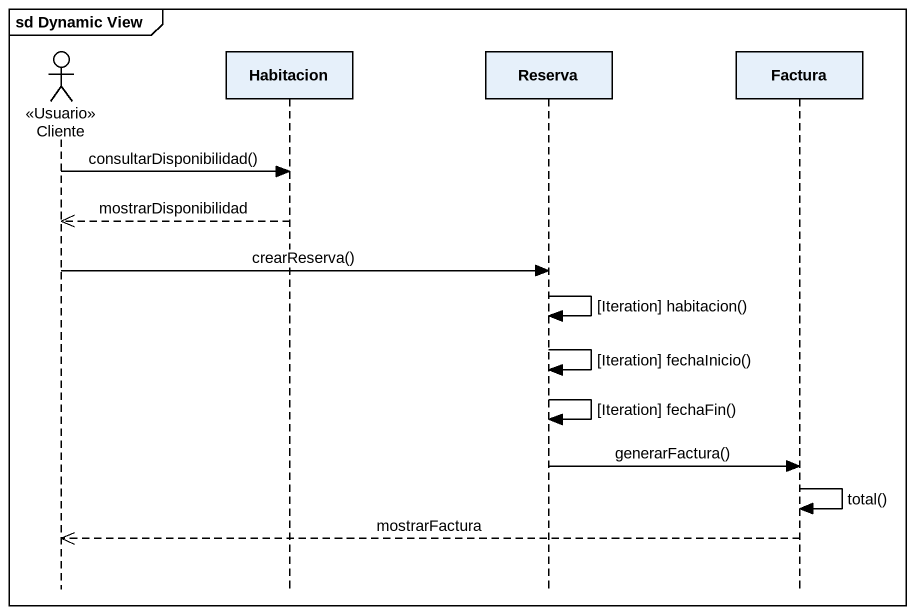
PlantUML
@startuml
mainframe sd Dynamic View
hide footbox
actor Cliente <<Usuario>>
participant Habitacion
participant Reserva
participant Factura

Cliente -> Habitacion : consultarDisponibilidad()
Habitacion -->> Cliente : mostrarDisponibilidad
Cliente -> Reserva : crearReserva()
Reserva -> Reserva : [Iteration] habitacion()
Reserva -> Reserva : [Iteration] fechaInicio()
Reserva -> Reserva : [Iteration] fechaFin()
Reserva -> Factura : generarFactura()
Factura -> Factura : total()
Factura -->> Cliente : mostrarFactura
@enduml
